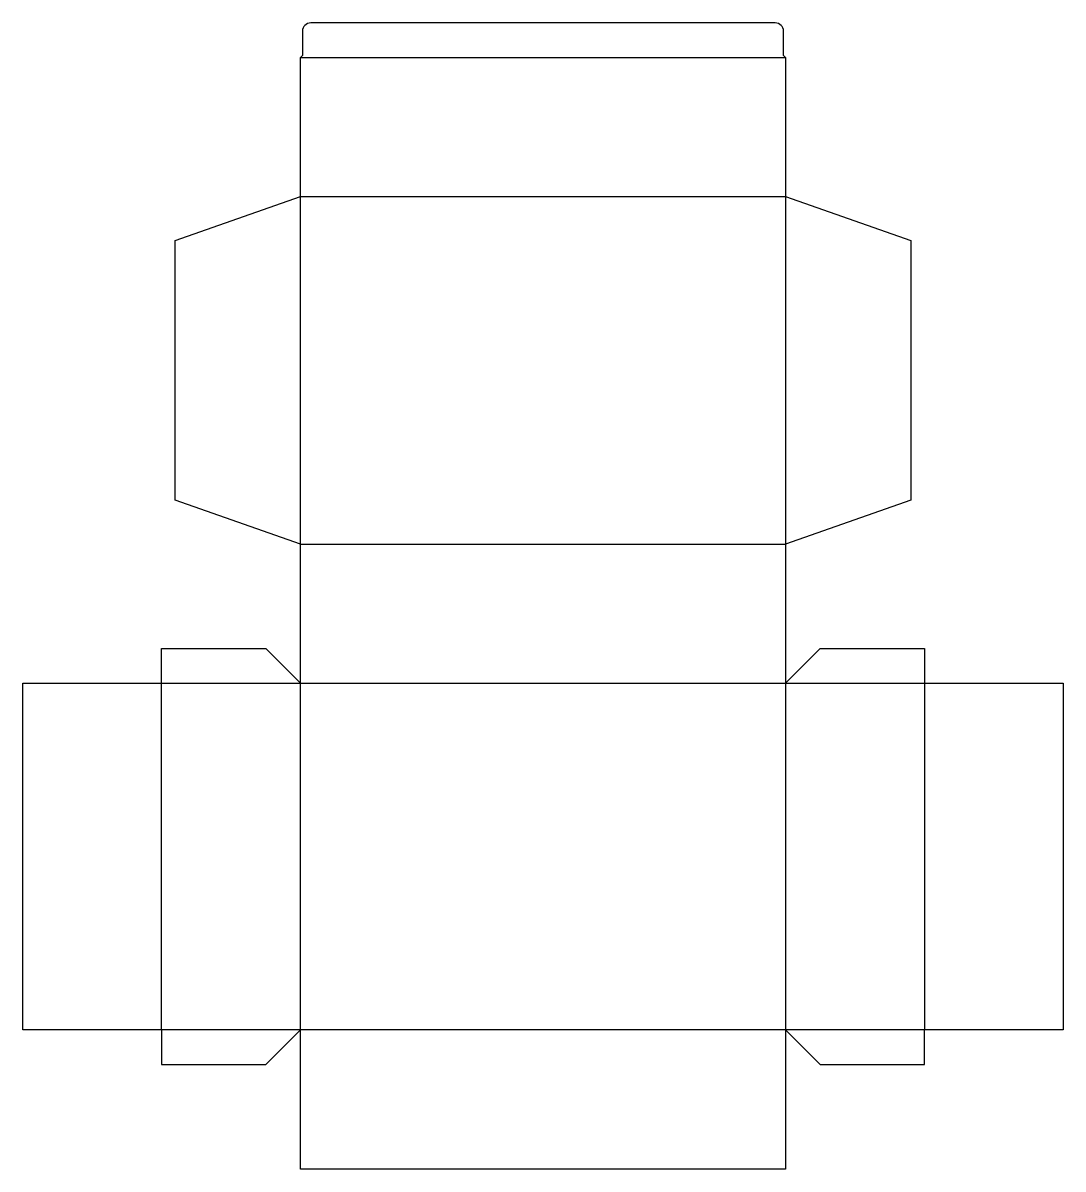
# Model space of a CAD drawing. Header units: millimetres. Extents: x 0 to 751, y 0 to 828.
import ezdxf

# ---------------------------------------------------------------- set-up
doc = ezdxf.new("R2010")
doc.units = ezdxf.units.MM
doc.layers.add('CREASE', color=5, linetype='CONTINUOUS')
doc.layers.add('CUT', color=1, linetype='CONTINUOUS')

msp = doc.modelspace()

# ---------------------------------------------------------------- linework, layer by layer
at = {"layer": 'CREASE'}
for p, q in [((200.45, 802.7), (550.9, 802.7)), ((200.45, 451.35), (200.45, 702.25)), ((200.45, 702.25), (550.9, 702.25)), ((550.9, 702.25), (550.9, 451.35)), ((200.45, 451.35), (550.9, 451.35)), ((100, 350.9), (200.45, 350.9)), ((100, 100.45), (100, 350.9)), ((200.45, 350.9), (550.9, 350.9)), ((200.45, 100.45), (200.45, 350.9)), ((550.9, 350.9), (550.9, 100.45)), ((550.9, 350.9), (651.35, 350.9)), ((651.35, 350.9), (651.35, 100.45)), ((200.45, 100.45), (100, 100.45)), ((550.9, 100.45), (200.45, 100.45)), ((651.35, 100.45), (550.9, 100.45))]:
    msp.add_line(p, q, dxfattribs=at)
at = {"layer": 'CUT'}
for p, q in [((543.4, 827.7), (207.95, 827.7)), ((201.95, 821.7), (201.95, 804.2)), ((549.4, 804.2), (549.4, 821.7)), ((201.95, 804.2), (200.45, 802.7)), ((550.9, 802.7), (549.4, 804.2)), ((200.45, 702.25), (200.45, 802.7)), ((550.9, 802.7), (550.9, 702.25)), ((110.045, 670.608), (200.45, 702.25)), ((550.9, 702.25), (641.305, 670.608)), ((110.045, 482.992), (110.045, 670.608)), ((641.305, 670.608), (641.305, 482.992)), ((200.45, 451.35), (110.045, 482.992)), ((641.305, 482.992), (550.9, 451.35)), ((200.45, 350.9), (200.45, 451.35)), ((550.9, 451.35), (550.9, 350.9)), ((100, 350.9), (100, 375.9)), ((100, 375.9), (175.45, 375.9)), ((175.45, 375.9), (200.45, 350.9)), ((550.9, 350.9), (575.9, 375.9)), ((575.9, 375.9), (651.35, 375.9)), ((651.35, 375.9), (651.35, 350.9)), ((0, 350.9), (100, 350.9)), ((0, 100.45), (0, 350.9)), ((651.35, 350.9), (751.35, 350.9)), ((751.35, 350.9), (751.35, 100.45)), ((100, 100.45), (0, 100.45)), ((100, 100.45), (100, 75.45)), ((175.45, 75.45), (200.45, 100.45)), ((200.45, 0), (200.45, 100.45)), ((550.9, 100.45), (550.9, 0)), ((550.9, 100.45), (575.9, 75.45)), ((651.35, 75.45), (651.35, 100.45)), ((751.35, 100.45), (651.35, 100.45)), ((100, 75.45), (175.45, 75.45)), ((575.9, 75.45), (651.35, 75.45)), ((550.9, 0), (200.45, 0))]:
    msp.add_line(p, q, dxfattribs=at)
for centre, start, end in [((207.95, 821.7), 90, 180), ((543.4, 821.7), 0, 90)]:
    msp.add_arc(centre, 6, start, end, dxfattribs=at)

doc.saveas('drawing.dxf')
